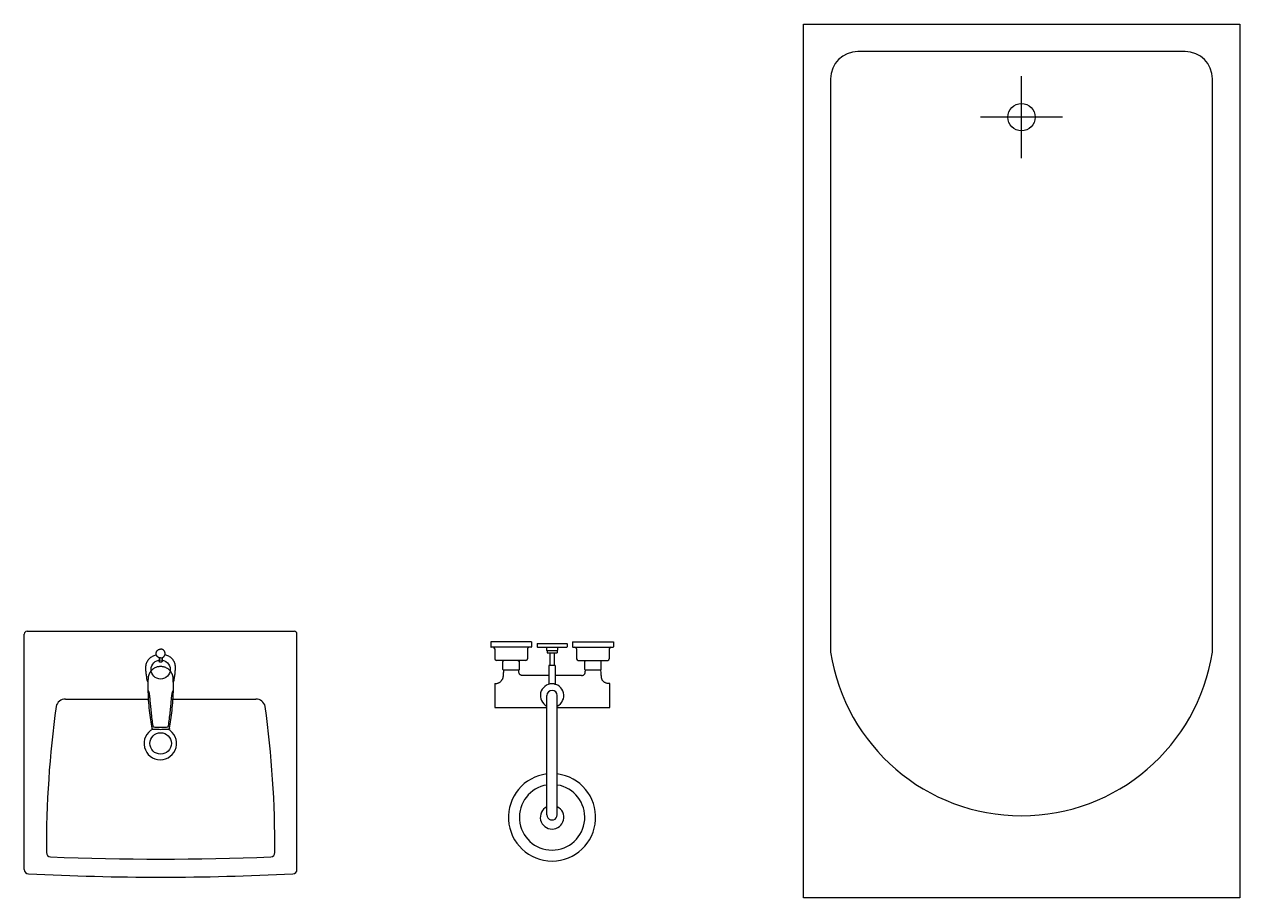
# Model space of a CAD drawing. Header units: millimetres. Extents: x 0 to 460316, y -63250 to 103204.
# Drawn here: x 4713 to 6941, y 53211 to 54811 of the extents above; entities that cross this region are included whole.
import ezdxf

# ---------------------------------------------------------------- set-up
doc = ezdxf.new("R2010")
doc.units = ezdxf.units.MM
doc.header["$LTSCALE"] = 25
doc.layers.add('ac-furniture', color=152, linetype='Continuous')

# ---------------------------------------------------------------- blocks, each defined once
blk = doc.blocks.new('세면대_독립형')
at = {"layer": 'ac-furniture', "linetype": 'ByBlock'}
for p, q in [((-245, 0), (245, 0)), ((-250, -436.434945295041), (-250, -5)), ((250, -436.434945295041), (250, -5)), ((-3.025173868387355, -48.34384123742348, 0.2530337033298763), (-3.025173868387355, -55.09225991502171, 0.2530337033298763)), ((2.974826131612645, -48.34383647091454, 0.2530337033298763), (2.974826131612645, -55.0919427901099, 0.2530337033298763)), ((-174.6907790350961, -124.2097826086974), (-22.7368864287273, -124.2097826086974)), ((-21.03481247498712, -112.3807951213093, 0.2530337033298763), (-21.03415576128464, -112.3827519199112, 0.2530337033298763)), ((-19.20004495009198, -125.4591023220273, 0.2530337033298763), (-19.20578822719108, -125.4888707186037, 0.2530337033298763)), ((-19.20578822719108, -125.4888707186037, 0.2530337033298763), (-19.20577114279149, -125.4890654688061, 0.2530337033298763)), ((19.14969660891802, -125.4591082409024, 0.2530337033298763), (19.15555381801096, -125.4888892287272, 0.2530337033298763)), ((19.15555381801096, -125.4888892287272, 0.2530337033298763), (19.15553747721424, -125.4890842579189, 0.2530337033298763)), ((20.98451986511645, -112.3808362463024, 0.2530337033298763), (20.9838249758177, -112.3829075285175, 0.2530337033298763)), ((22.68651243452769, -124.2097826086974), (174.6907790351106, -124.2097826086974)), ((-13.64572568629228, -174.1369137284055, 0.2530337033298763), (-13.65274854288145, -174.1344608922082, 0.2530337033298763)), ((13.59536868531723, -174.1369031942158, 0.2530337033298763), (13.60239206111874, -174.1344505344168, 0.2530337033298763))]:
    blk.add_line(p, q, dxfattribs=at)
for centre, radius in [((1.455191522836685e-11, -70), 17.5), ((1.455191522836685e-11, -205.4338932806277), 19.66465533525556)]:
    blk.add_circle(centre, radius, dxfattribs=at)
for centre, radius, start, end in [((-245, -5), 5.000000000000001, 90, 180), ((245, -5), 5.000000000000001, 0, 90), ((-174.6907790350961, -141.8184782608587), 17.60869565217392, 90, 166.1371627444922), ((174.6907790351106, -141.8184782608587), 17.60869565217392, 13.86283725550781, 90), ((1726.910003399462, -399.2078857240849), 1936.449201051058, 172.2357726900204, 180.1843607942151), ((-1726.910003399447, -399.2078857240849), 1936.44920105106, 359.8156392057849, 7.764227309979635), ((-0.6114130434580147, -205.4338932806277), 29.83940237439278, 117.9605754361159, 61.79055795947937), ((-201.5292340122687, -405.4075589359854), 8.000000000000002, 180.2236989836532, 267.4337853471826), ((1.455191522836685e-11, 4728.354896454606), 5145.716391056677, 267.7514759450246, 272.2485240549753), ((201.5292340123124, -405.4075589359854), 8.000000000000002, 272.5662146528174, 359.7763010163468), ((-241.9999999999854, -436.434945295041), 8.000000000000002, 180, 266.8711348207834), ((1.455191522836685e-11, 4501.313638186228), 4951.675132788301, 267.1936461196134, 272.8063538803865), ((242.0000000000146, -436.434945295041), 8.000000000000002, 273.1288651792166, 0)]:
    blk.add_arc(centre, radius, start, end, dxfattribs=at)
for points, knots in [([(-27.11906358116539, -67.26064890480484, 0.2530337033298763), (-27.08291150745936, -66.09115273496718, 0.2530337033298763), (-27.01063325561699, -63.75299810009892, 0.2530337033298763), (-26.46454052026093, -60.27893145132111, 0.2530337033298763), (-25.44681368836609, -56.91153995206696, 0.2530337033298763), (-23.87332671598415, -53.76033960422501, 0.2530337033298763), (-21.77102162630763, -50.93529930853401, 0.2530337033298763), (-19.23050000396324, -48.50089103664504, 0.2530337033298763), (-16.36978975309466, -46.45622237253701, 0.2530337033298763), (-13.27213081909576, -44.79225513822166, 0.2530337033298763), (-10.44271170455613, -43.66841212313739, 0.2530337033298763), (-8.650426222389797, -43.13017685725936, 0.2530337033298763), (-7.973740576620912, -42.95138554766891, 0.2530337033298763)], [0, 0, 0, 0, 3.507827759584966, 7.013142878257928, 10.51657373788062, 14.02100300943547, 17.5241894514888, 21.02764433703654, 24.53429961598898, 28.04159929889682, 31.55082841780944, 33.64950634610197, 33.64950634610197, 33.64950634610197, 33.64950634610197]), ([(27.1190635811945, -67.26064890480484, 0.2530337033298763), (27.08291150748846, -66.09115273496718, 0.2530337033298763), (27.0106332556461, -63.75299810009892, 0.2530337033298763), (26.46454052029003, -60.27893145132111, 0.2530337033298763), (25.4468136883952, -56.91153995206696, 0.2530337033298763), (23.87332671601325, -53.76033960422501, 0.2530337033298763), (21.77102162633673, -50.93529930853401, 0.2530337033298763), (19.23050000399235, -48.50089103664504, 0.2530337033298763), (16.36978975312377, -46.45622237253701, 0.2530337033298763), (13.27213081912487, -44.79225513822166, 0.2530337033298763), (10.44271170458524, -43.66841212313739, 0.2530337033298763), (8.6504262224189, -43.13017685725936, 0.2530337033298763), (7.973740576650016, -42.95138554766891, 0.2530337033298763)], [0, 0, 0, 0, 3.507827759584966, 7.013142878257928, 10.51657373788062, 14.02100300943547, 17.5241894514888, 21.02764433703654, 24.53429961598898, 28.04159929889682, 31.55082841780944, 33.64950634610197, 33.64950634610197, 33.64950634610197, 33.64950634610197]), ([(-23.29223384538636, -92.63277336588362, 0.2530337033298763), (-24.6486377879628, -89.35198381953523, 0.2530337033298763), (-25.08140779964742, -86.66382877709111, 0.2530337033298763), (-25.87161636880774, -81.60293161793379, 0.2530337033298763), (-26.8807498262322, -74.46354949410306, 0.2530337033298763), (-27.03962673142087, -69.66158347087912, 0.2530337033298763), (-27.11906358116539, -67.26064890480484, 0.2530337033298763)], [6.235517126057758, 6.235517126057758, 6.235517126057758, 6.235517126057758, 7.202228918014763, 14.40458168177283, 21.60638970389726, 28.80790710485294, 28.80790710485294, 28.80790710485294, 28.80790710485294]), ([(-23.13917348478572, -86.66855767712696, 0.2530337033298763), (-23.30427947059798, -92.82604165819066, 0.2530337033298763), (-23.65680850586796, -105.9733050775394, 0.2530337033298762), (-22.79857772517425, -125.5239276464708, 0.2530337033298763), (-21.13196421959583, -144.5856656216783, 0.2530337033298763), (-18.97585173172411, -161.7555053641117, 0.2530337033298763), (-17.21292965400789, -172.5071716729144, 0.2530337033298762), (-16.37825894547859, -177.5976410982257, 0.2530337033298763)], [0, 0, 0, 0, 18.47466108797308, 39.44650715350325, 58.66069487421407, 75.87014516813508, 91.34464329111596, 91.34464329111596, 91.34464329111596, 91.34464329111596]), ([(23.29223384541547, -92.63277336588362, 0.2530337033298763), (24.6486377879919, -89.35198381953523, 0.2530337033298763), (25.08140779967653, -86.66382877709111, 0.2530337033298763), (25.87161636883684, -81.60293161793379, 0.2530337033298763), (26.88074982626131, -74.46354949410306, 0.2530337033298763), (27.03962673144997, -69.66158347087912, 0.2530337033298763), (27.1190635811945, -67.26064890480484, 0.2530337033298763)], [6.235517126057758, 6.235517126057758, 6.235517126057758, 6.235517126057758, 7.202228918014763, 14.40458168177283, 21.60638970389726, 28.80790710485294, 28.80790710485294, 28.80790710485294, 28.80790710485294])]:
    blk.add_open_spline(points, degree=3, knots=knots, dxfattribs=at)
for points in [[(-3.624766079883557, -48.0858110190311, 0.2530337033298763), (-4.3117414561857, -47.71715891861822, 0.2530337033298763), (-5.231649409091915, -47.07768194252276, 0.2530337033298763), (-6.05457057368767, -46.32080329881865, 0.2530337033298763), (-6.765175485692453, -45.46062220461317, 0.2530337033298763), (-7.350226920185378, -44.5131622061308, 0.2530337033298763), (-7.798826475889655, -43.49607269041007, 0.2530337033298763), (-8.102617591779563, -42.42830011091428, 0.2530337033298763), (-8.255941214185441, -41.32973505032714, 0.2530337033298763), (-8.255941214185441, -40.22084169712616, 0.2530337033298763), (-8.102617591779563, -39.12227663650992, 0.2530337033298763), (-7.798826475889655, -38.05450405701413, 0.2530337033298763), (-7.350226920185378, -37.03741454132251, 0.2530337033298763), (-6.765175485692453, -36.08995454281103, 0.2530337033298763), (-6.05457057368767, -35.22977344860556, 0.2530337033298763), (-5.231649409091915, -34.47289480493055, 0.2530337033298763), (-4.3117414561857, -33.83341782892239, 0.2530337033298763), (-3.311982859580894, -33.32325476652477, 0.2530337033298763), (-2.250997230381472, -32.95190899050795, 0.2530337033298763), (-1.148548723387648, -32.72629796990077, 0.2530337033298763), (-0.02517386838735547, -32.65062441141345, 0.2530337033298763)], [(3.574418343108846, -48.0858110190311, 0.2530337033298763), (4.261393719410989, -47.71715891861822, 0.2530337033298763), (5.181301672302652, -47.07768194252276, 0.2530337033298763), (6.004222836912959, -46.32080329881865, 0.2530337033298763), (6.714827748917742, -45.46062220461317, 0.2530337033298763), (7.299879183410667, -44.5131622061308, 0.2530337033298763), (7.748478739114944, -43.49607269041007, 0.2530337033298763), (8.052269855019404, -42.42830011091428, 0.2530337033298763), (8.20559347741073, -41.32973505032714, 0.2530337033298763), (8.20559347741073, -40.22084169712616, 0.2530337033298763), (8.052269855019404, -39.12227663650992, 0.2530337033298763), (7.748478739114944, -38.05450405701413, 0.2530337033298763), (7.299879183410667, -37.03741454132251, 0.2530337033298763), (6.714827748917742, -36.08995454281103, 0.2530337033298763), (6.004222836912959, -35.22977344860556, 0.2530337033298763), (5.181301672302652, -34.47289480493055, 0.2530337033298763), (4.261393719410989, -33.83341782892239, 0.2530337033298763), (3.261635122820735, -33.32325476652477, 0.2530337033298763), (2.200649493606761, -32.95190899050795, 0.2530337033298763), (1.098200986612937, -32.72629796990077, 0.2530337033298763), (-0.02517386838735547, -32.65062441141345, 0.2530337033298763)], [(-0.02517811088182498, -64.54255570081295, 0.2530337033298763), (-2.318255278485594, -64.66745190642541, 0.2530337033298763), (-4.7756346056849, -65.05124608273036, 0.2530337033298763), (-7.459108167793602, -65.77791828440968, 0.2530337033298763), (-10.38816411717562, -66.9829031957197, 0.2530337033298763), (-13.3945634306001, -68.76009539040388, 0.2530337033298763), (-16.22353472338, -71.11100090050604, 0.2530337033298763), (-18.63580286028446, -73.92918028341956, 0.2530337033298763)], [(-0.02517386838735547, -48.89995233612717, 0.2530337033298763), (-1.148548723387648, -48.82427877752343, 0.2530337033298763), (-2.250997230381472, -48.59866775691626, 0.2530337033298763), (-3.311982859580894, -48.22732198089943, 0.2530337033298763), (-3.624766079883557, -48.0858110190311, 0.2530337033298763)], [(-3.624767738292576, -48.08581449172925, 0.2530337033298763), (-2.842970068290015, -48.4130739585089, 0.2530337033298763), (-2.092410677389125, -48.64564687429811, 0.2530337033298763), (-1.380352931082598, -48.79737497022143, 0.2530337033298763), (-0.6940505826787557, -48.88289298760355, 0.2530337033298763), (-0.02517386838735547, -48.91029015101958, 0.2530337033298763)], [(-3.025490603482467, -53.33161652661511, 0.2530337033298763), (-3.152603360082139, -53.48471901920857, 0.2530337033298763), (-3.310111790080555, -53.74518319431809, 0.2530337033298763), (-3.40067640428606, -54.00909340410726, 0.2530337033298763), (-3.425168323883554, -54.23517483490286, 0.2530337033298763)], [(-3.425168323883554, -54.23517483490286, 0.2530337033298763), (-3.424655569280731, -54.26750815872219, 0.2530337033298763), (-3.386269328388153, -54.51482786951237, 0.2530337033298763), (-3.290820058391546, -54.74773553499836, 0.2530337033298763), (-3.144237914078985, -54.96328181502759, 0.2530337033298763), (-2.953464691498084, -55.15890360812773, 0.2530337033298763), (-2.724861755981692, -55.33378869810258, 0.2530337033298763), (-2.46025648288196, -55.48978278393042, 0.2530337033298763), (-2.156436924284208, -55.62906233782996, 0.2530337033298763), (-1.81188796198694, -55.7506396381068, 0.2530337033298763), (-1.428623455183697, -55.85160437732702, 0.2530337033298763), (-1.003415282786591, -55.92982289890642, 0.2530337033298763), (-0.5333819131919881, -55.9812633266265, 0.2530337033298763), (-0.02517386838735547, -55.99967894991278, 0.2530337033298763)], [(18.58550761990773, -73.9292884360184, 0.2530337033298763), (16.36675750961876, -71.30379181072931, 0.2530337033298763), (13.75221580341167, -69.05233553392463, 0.2530337033298763), (10.8626984887087, -67.2500673722243, 0.2530337033298763), (7.878363464420545, -65.9404395201127, 0.2530337033298763), (5.000147703613038, -65.11052795770229, 0.2530337033298763), (2.339960233308375, -64.675013769418, 0.2530337033298763), (-0.02517810449353419, -64.5425545235048, 0.2530337033298763)], [(-0.02517386838735547, -48.89995233612717, 0.2530337033298763), (1.098200986612937, -48.82427877752343, 0.2530337033298763), (2.200649493606761, -48.59866775691626, 0.2530337033298763), (3.261635122820735, -48.22732198089943, 0.2530337033298763), (3.574418343108846, -48.0858110190311, 0.2530337033298763)], [(-0.02517386838735547, -48.91029015101958, 0.2530337033298763), (0.6540959931153338, -48.88203382943175, 0.2530337033298763), (1.343783979013097, -48.79505456372863, 0.2530337033298763), (2.052982634617365, -48.64280749930185, 0.2530337033298763), (2.795956103713252, -48.41186767071486, 0.2530337033298763), (3.574420001517865, -48.08581449172925, 0.2530337033298763)], [(-0.02517386838735547, -55.99967894991278, 0.2530337033298763), (0.4688202700053807, -55.98229095822899, 0.2530337033298763), (0.9111125290073687, -55.93583851191215, 0.2530337033298763), (1.308704550319817, -55.86666188031086, 0.2530337033298763), (1.667426373707713, -55.77845029471791, 0.2530337033298763), (1.986950826016255, -55.67491114800214, 0.2530337033298763), (2.276553367410088, -55.5552899891336, 0.2530337033298763), (2.536784521420486, -55.41987189440988, 0.2530337033298763), (2.764912080718204, -55.27020226290915, 0.2530337033298763), (2.959799606120214, -55.10697343852371, 0.2530337033298763), (3.120043210918084, -54.93066847260343, 0.2530337033298763), (3.243348898817203, -54.74240971001564, 0.2530337033298763), (3.327341395808617, -54.54369432860403, 0.2530337033298763), (3.369807594805025, -54.33621095781564, 0.2530337033298763), (3.37480821191275, -54.23525177320698, 0.2530337033298763)], [(3.37480821191275, -54.23525177320698, 0.2530337033298763), (3.368667726012063, -54.12188121661893, 0.2530337033298763), (3.321953776714508, -53.90286793312407, 0.2530337033298763), (3.227754102510517, -53.68158629612299, 0.2530337033298763), (3.084156748809619, -53.46078262521769, 0.2530337033298763), (2.975155690219253, -53.33163741489989, 0.2530337033298763)], [(-18.63668259899714, -73.92857895352063, 0.2530337033298763), (-18.93437862448627, -74.35322742140852, 0.2530337033298763), (-19.25374480288883, -74.82851056562504, 0.2530337033298763), (-19.60061899368884, -75.36922762720496, 0.2530337033298763), (-19.97419164369057, -75.98655516662984, 0.2530337033298763), (-20.36379846947966, -76.6764234113216, 0.2530337033298763), (-20.75171876528475, -77.41947875000187, 0.2530337033298763), (-21.12223510298645, -78.19362543101306, 0.2530337033298763), (-21.46554342668969, -78.98198013872025, 0.2530337033298763), (-21.77623779169517, -79.77314730442595, 0.2530337033298763), (-22.05017139809206, -80.55440821193042, 0.2530337033298763), (-22.28514056059066, -81.31241217552451, 0.2530337033298763), (-22.48085100308526, -82.03319429792464, 0.2530337033298763), (-22.63935140919057, -82.70430404730723, 0.2530337033298763), (-22.76539470689022, -83.3209810584085, 0.2530337033298763), (-22.86437704139098, -83.88282880870975, 0.2530337033298763), (-22.94152291858336, -84.39237478081486, 0.2530337033298763), (-23.00148233438085, -84.85734616982518, 0.2530337033298763), (-23.04763493189239, -85.28513808100251, 0.2530337033298763), (-23.08241582308256, -85.682228812424, 0.2530337033298763), (-23.10750689398265, -86.04754571031663, 0.2530337033298763), (-23.12543391749205, -86.37572110682959, 0.2530337033298763), (-23.13917101168772, -86.66855757200392, 0.2530337033298763)], [(16.32791097091103, -177.5976412457239, 0.2530337033298763), (18.74161101641948, -162.3090658635192, 0.2530337033298763), (20.89770222271909, -145.2286316045211, 0.2530337033298763), (22.56578867771896, -126.0822964519321, 0.2530337033298763), (23.38035633851541, -105.1294487084087, 0.2530337033298763), (23.08882551321585, -86.66855764240609, 0.2530337033298763)], [(23.08882331771019, -86.66855752820265, 0.2530337033298763), (23.07490532260272, -86.37210181291448, 0.2530337033298763), (23.0567546167149, -86.04081767360913, 0.2530337033298763), (23.03134353322093, -85.67297719922499, 0.2530337033298763), (22.99616743371007, -85.27367497130763, 0.2530337033298763), (22.94968812231673, -84.8451267038181, 0.2530337033298763), (22.89010140050959, -84.38469999050722, 0.2530337033298763), (22.81516736341291, -83.88981643490843, 0.2530337033298763), (22.72179356311972, -83.35675418862957, 0.2530337033298763), (22.60543314540701, -82.7798001296178, 0.2530337033298763), (22.46024016551382, -82.15213231672533, 0.2530337033298763), (22.28000845131464, -81.47047950830893, 0.2530337033298763), (22.06082805771439, -80.74213704530848, 0.2530337033298763), (21.80094457262021, -79.9782368899032, 0.2530337033298763), (21.4999883469136, -79.18958458071575, 0.2530337033298763), (21.15914158950909, -78.38678495390923, 0.2530337033298763), (20.78037670141202, -77.57878989350866, 0.2530337033298763), (20.37269301051856, -76.78599542292068, 0.2530337033298763), (19.95839184100623, -76.04570944211446, 0.2530337033298763), (19.56640189720201, -75.39509028402972, 0.2530337033298763), (19.2115766909119, -74.84094781172462, 0.2530337033298763), (18.88973150950915, -74.36153619372635, 0.2530337033298763), (18.58640392951202, -73.92867549951188, 0.2530337033298763)], [(-21.18347261828603, -111.9428230283083, 0.2530337033298763), (-21.53872236928146, -110.9417935497186, 0.2530337033298763), (-22.08243252619286, -109.5209493191214, 0.2530337033298763), (-22.60868191659392, -108.2647976584267, 0.2530337033298763)], [(22.55833263021486, -108.2648011902056, 0.2530337033298763), (22.03392121141951, -109.5163650264149, 0.2530337033298763), (21.49035622642259, -110.9363757187093, 0.2530337033298763), (21.13519448280567, -111.9368076350074, 0.2530337033298763)], [(-21.16617393027991, -111.9931782071071, 0.2530337033298763), (-21.18347261828603, -111.9428230283083, 0.2530337033298763)], [(-21.03481245358125, -112.380795114208, 0.2530337033298763), (-21.16617393027991, -111.9931782071071, 0.2530337033298763)], [(-19.20827887629275, -125.4598209537216, 0.2530337033298763), (-19.44228837557603, -122.9087641584047, 0.2530337033298763), (-19.72546847468766, -120.2236646498204, 0.2530337033298763), (-20.02180475299247, -117.812660667405, 0.2530337033298763), (-20.31838146258087, -115.7708492243255, 0.2530337033298763), (-20.60101766439038, -114.1618653499172, 0.2530337033298763), (-20.85355971759418, -113.0143434480124, 0.2530337033298763), (-21.03415733069414, -112.3827523898217, 0.2530337033298763)], [(-19.20578713608847, -125.4888706251222, 0.2530337033298763), (-19.20827887629275, -125.4598209537216, 0.2530337033298763)], [(-13.77006856499065, -173.3477670258144, 0.2530337033298763), (-15.49731382128084, -160.8000517479086, 0.2530337033298763), (-17.00860910558549, -148.0500893055287, 0.2530337033298763), (-18.23181450829725, -136.1867909994035, 0.2530337033298763), (-19.2058865261788, -125.4890753814252, 0.2530337033298763)], [(-19.19753845880041, -125.4883555418055, 0.2530337033298763), (-19.20004516978224, -125.459102336521, 0.2530337033298763)], [(19.1555377307086, -125.4890842796303, 0.2530337033298763), (18.18349410971859, -136.1657759573136, 0.2530337033298763), (16.96058396081207, -148.0289783762128, 0.2530337033298763), (15.44965774450975, -160.7789354249253, 0.2530337033298763), (13.71971956361085, -173.3477640543133, 0.2530337033298763)], [(19.14969660891802, -125.4591082409024, 0.2530337033298763), (19.14720635331469, -125.4881694407086, 0.2530337033298763)], [(19.15793045180908, -125.4598273078154, 0.2530337033298763), (19.15543849971436, -125.4888793432037, 0.2530337033298763)], [(20.98375316461897, -112.3828833388106, 0.2530337033298763), (20.80551109441149, -113.0052454968099, 0.2530337033298763), (20.55335930801812, -114.1481615152152, 0.2530337033298763), (20.27097490490996, -115.7524080606236, 0.2530337033298763), (19.97448961810733, -117.7899403045303, 0.2530337033298763), (19.67801947321277, -120.1981900992105, 0.2530337033298763), (19.39443714941444, -122.8832875865046, 0.2530337033298763), (19.15793045180908, -125.4598273078154, 0.2530337033298763)], [(21.11582486101543, -111.9931808244146, 0.2530337033298763), (20.98445774881111, -112.3808154761209, 0.2530337033298763)], [(21.13519448280567, -111.9368076350074, 0.2530337033298763), (21.11582486101543, -111.9931808244146, 0.2530337033298763)], [(-16.3784241705871, -177.5975595806085, 0.2530337033298763), (-16.13772940519266, -178.1283682678186, 0.2530337033298763), (-15.75579761527479, -178.5749310073152, 0.2530337033298763), (-15.26565922668669, -178.8986261381069, 0.2530337033298763), (-14.7097034368926, -179.0714577670151, 0.2530337033298763)], [(-13.65274862389197, -174.1344596604176, 0.2530337033298763), (-13.77006856499065, -173.3477670258144, 0.2530337033298763)], [(-12.05865105918201, -175.8592867099214, 0.2530337033298763), (-12.55708332288486, -175.6822001292312, 0.2530337033298763), (-13.00024180547916, -175.372300660616, 0.2530337033298763), (-13.35151079588104, -174.9494375506183, 0.2530337033298763), (-13.58298777788877, -174.4425191696209, 0.2530337033298763), (-13.6526988199912, -174.1344534313248, 0.2530337033298763)], [(-11.88609694168554, -175.8874688170035, 0.2530337033298763), (-12.05865105918201, -175.8592867099214, 0.2530337033298763)], [(-11.86298113758676, -175.8900518615264, 0.2530337033298763), (-11.88609694168554, -175.8874688170035, 0.2530337033298763)], [(-11.79205775537412, -175.8975803244102, 0.2530337033298763), (-11.86297154008935, -175.8901159703091, 0.2530337033298763)], [(12.03493651621102, -175.85351685973, 0.2530337033298763), (4.024841842008755, -176.4384328427259, 0.2530337033298763), (-4.054730393385398, -176.439173367311, 0.2530337033298763), (-11.79205775537412, -175.8975803244102, 0.2530337033298763)], [(13.60234851461428, -174.1344440057001, 0.2530337033298763), (13.53952107850637, -174.4195309740317, 0.2530337033298763), (13.31453054891608, -174.9278500638029, 0.2530337033298763), (12.96928828401724, -175.3542076132144, 0.2530337033298763), (12.53080403651984, -175.66959744622, 0.2530337033298763), (12.03493651621102, -175.85351685973, 0.2530337033298763)], [(13.71971956361085, -173.3477640543133, 0.2530337033298763), (13.60240048151172, -174.134450636222, 0.2530337033298763)], [(16.32807642301486, -177.5975596434146, 0.2530337033298763), (16.08738167330739, -178.1283683100191, 0.2530337033298763), (15.70544989351765, -178.5749310513202, 0.2530337033298763), (15.21531149971997, -178.8986261935206, 0.2530337033298763), (14.65935569141584, -179.0714578294137, 0.2530337033298763)], [(-14.70967152858793, -179.0714090365218, 0.2530337033298763), (-4.909586616588058, -179.5431566154293, 0.2530337033298763), (4.86199516520719, -179.5430906635302, 0.2530337033298763), (14.65932381231687, -179.071409262222, 0.2530337033298763)]]:
    blk.add_spline(points, degree=3, dxfattribs=at)
blk = doc.blocks.new('샤워수전')
at = {"layer": 'ac-furniture'}
for p, q in [((-37.49999999999272, 1.455191522836685e-11), (-112.4999999999927, 1.455191522836685e-11)), ((-112.4999999999927, 1.455191522836685e-11), (-112.4999999999927, -8.999999999985448)), ((-37.49999999999272, 1.455191522836685e-11), (-37.49999999999272, -8.999999999985448)), ((37.50000000000728, 1.455191522836685e-11), (112.5000000000073, 1.455191522836685e-11)), ((37.50000000000728, 1.455191522836685e-11), (37.50000000000728, -8.999999999985448)), ((112.5000000000073, 1.455191522836685e-11), (112.5000000000073, -8.999999999985448)), ((-38.49999999999272, -9.999999999985448), (-111.4999999999927, -9.999999999985448)), ((-104.9999999999927, -12.99999999998545), (-104.9999999999927, -30.99999999998545)), ((-44.99999999999272, -12.99999999998545), (-44.99999999999272, -30.99999999998545)), ((-26.99999999999272, -2.864395112017519), (-27.49999999999272, -3.364395112017519)), ((-27.49999999999272, -3.364395112017519), (-27.49999999999272, -9.364395112017519)), ((-27.49999999999272, -9.364395112017519), (-26.99999999999272, -9.864395112017519)), ((-26.99999999999272, -2.864395112017519), (27.00000000000728, -2.864395112017519)), ((-26.99999999999272, -9.864395112017519), (27.00000000000728, -9.864395112017519)), ((-9.999999999992724, -9.864395112017519), (-9.999999999992724, -15.36439511201752)), ((-9.999999999992724, -15.36439511201752), (-9.499999999992724, -15.86439511201752)), ((-9.499999999992724, -15.86439511201752), (9.500000000007276, -15.86439511201752)), ((-9.099999999853026, -15.86439511201752), (-9.099999999853026, -20.06439511197095)), ((-9.099999999853026, -20.06439511197095), (9.100000000100408, -20.06439511197095)), ((-3.999999999992724, -20.06439511197095), (-3.999999999992724, -43.36439511201752)), ((4.000000000007276, -20.06439511197095), (4.000000000007276, -43.36439511201752)), ((9.100000000100408, -15.86439511201752), (9.100000000100408, -20.06439511197095)), ((10.00000000000728, -15.36439511201752), (9.500000000007276, -15.86439511201752)), ((10.00000000000728, -9.864395112017519), (10.00000000000728, -15.36439511201752)), ((27.00000000000728, -2.864395112017519), (27.50000000000728, -3.364395112017519)), ((27.50000000000728, -9.364395112017519), (27.00000000000728, -9.864395112017519)), ((27.50000000000728, -3.364395112017519), (27.50000000000728, -9.364395112017519)), ((38.50000000000728, -9.999999999985448), (111.5000000000073, -9.999999999985448)), ((45.00000000000728, -12.99999999998545), (45.00000000000728, -30.99999999998545)), ((105.0000000000073, -12.99999999998545), (105.0000000000073, -30.99999999998545)), ((-47.99999999999272, -33.99999999998545), (-101.9999999999927, -33.99999999998545)), ((-88.13560488796065, -33.99999999998545), (-89.99999999999272, -35.86439511201752)), ((-89.99999999999272, -50.86439511201752), (-89.99999999999272, -35.86439511201752)), ((-61.86439511202479, -33.99999999998545), (-59.99999999999272, -35.86439511201752)), ((-59.99999999999272, -50.86439511201752), (-59.99999999999272, -35.86439511201752)), ((-5.77330269174854, -43.36439511201752), (-5.77330269174854, -77.36439511201752)), ((5.773702692014922, -43.36439511201752), (-5.77330269174854, -43.36439511201752)), ((5.773702692014922, -43.36439511201752), (5.773702692014922, -77.36439511201752)), ((48.00000000000728, -33.99999999998545), (102.0000000000073, -33.99999999998545)), ((61.86439511203935, -33.99999999998545), (60.00000000000728, -35.86439511201752)), ((60.00000000000728, -50.86439511201752), (60.00000000000728, -35.86439511201752)), ((88.1356048879752, -33.99999999998545), (90.00000000000728, -35.86439511201752)), ((90.00000000000728, -50.86439511201752), (90.00000000000728, -35.86439511201752)), ((-89.49999999999272, -51.36439511201752), (-89.99999999999272, -50.86439511201752)), ((-89.49999999999272, -51.36439511201752), (-60.49999999999272, -51.36439511201752)), ((-60.49999999999272, -51.36439511201752), (-59.99999999999272, -50.86439511201752)), ((-5.77330269174854, -61.91294491149893), (-53.82818862143176, -61.91294491149893)), ((53.82818862167915, -61.91279089426098), (5.773702692014922, -61.91279089426098)), ((60.50000000000728, -51.36439511201752), (60.00000000000728, -50.86439511201752)), ((60.50000000000728, -51.36439511201752), (89.50000000000728, -51.36439511201752)), ((89.50000000000728, -51.36439511201752), (90.00000000000728, -50.86439511201752)), ((-104.9999999999927, -76.36440231603046), (-104.9999999999927, -120.3643749907933)), ((4.545899009106506, -77.36439511201752), (5.773702692014922, -77.36439511201752)), ((106.0000000000073, -120.3643951120175), (106.0000000000073, -76.38205905094219)), ((-9.499999999992724, -316.9075429933), (-9.499999999992724, -98.36439511201752)), ((9.500000000007276, -316.9075429933), (9.500000000007276, -98.36439511201752)), ((-104.9999999999927, -120.3643951120175), (-9.499999999992724, -120.3643951120175)), ((9.500000000007276, -120.3643951120175), (106.0000000000073, -120.3643951120175)), ((-9.499999999992724, -315.438937776009), (-9.510565162861894, -315.4643472756579)), ((-9.499999999992724, -315.438937776009), (-9.510565162861894, -315.4643472756579)), ((-9.499999999992724, -314.207874683183), (-9.505654351312842, -314.2181904502067)), ((-9.499999999992724, -316.9075429933), (-9.035036904730077, -319.8320333619922)), ((-9.499999999992724, -316.9075429933), (-9.035036904730077, -319.8320333619922)), ((-9.035036904730077, -319.8320333619922), (-7.685661446295853, -322.4702542370505)), ((-9.035036904730077, -319.8320333619922), (-7.685661446295853, -322.4702542370505)), ((-7.685661446295853, -322.4702542370505), (-5.583959896575834, -324.5639581777941)), ((-7.685661446295853, -322.4702542370505), (-5.583959896575834, -324.5639581777941)), ((-5.583959896575834, -324.5639581777941), (-2.935661446295853, -325.9081988551043)), ((-5.583959896575834, -324.5639581777941), (-2.935661446295853, -325.9081988551043)), ((-2.935661446295853, -325.9081988551043), (7.275957614183426e-12, -326.3713926253695)), ((-2.935661446295853, -325.9081988551043), (7.275957614183426e-12, -326.3713926253695)), ((7.275957614183426e-12, -326.3713926253695), (2.935661446776066, -325.9081988551043)), ((7.275957614183426e-12, -326.3713926253695), (2.935661446776066, -325.9081988551043)), ((2.935661446776066, -325.9081988551043), (5.583959896823217, -324.5639581777941)), ((2.935661446776066, -325.9081988551043), (5.583959896823217, -324.5639581777941)), ((5.583959896823217, -324.5639581777941), (7.685661446776066, -322.4702542370505)), ((5.583959896823217, -324.5639581777941), (7.685661446776066, -322.4702542370505)), ((7.685661446776066, -322.4702542370505), (9.03503690497746, -319.8320333619922)), ((7.685661446776066, -322.4702542370505), (9.03503690497746, -319.8320333619922)), ((9.03503690497746, -319.8320333619922), (9.500000000007276, -316.9075429933)), ((9.03503690497746, -319.8320333619922), (9.500000000007276, -316.9075429933))]:
    blk.add_line(p, q, dxfattribs=at)
for centre, radius, start, end in [((-111.4999999999927, -8.999999999752617), 1, 180, 270), ((-107.9999999999927, -12.99999999975262), 3, 0, 90), ((-41.99999999999272, -12.99999999975262), 3, 90, 180), ((-38.49999999999272, -8.999999999752617), 1, 270, 0), ((38.50000000000728, -8.999999999752617), 1, 180, 270), ((42.00000000000728, -12.99999999975262), 3, 0, 90), ((108.0000000000073, -12.99999999975262), 3, 90, 180), ((111.5000000000073, -8.999999999752617), 1, 270, 0), ((-101.9999999999927, -30.99999999975262), 3, 180, 270), ((-47.99999999999272, -30.99999999975262), 3, 270, 0), ((48.00000000000728, -30.99999999975262), 3, 180, 270), ((102.0000000000073, -30.99999999975262), 3, 270, 0), ((7.275957614183426e-12, -98.36439511201752), 21.5, 296.2062961458904, 243.7942278504468), ((7.275957614183426e-12, -98.36439511201752), 9.5, 0, 180), ((7.275957614183426e-12, -321.5133745253406), 80, 96.81996702588303, 83.18003297411698), ((7.275957614183426e-12, -321.5133745253406), 60, 99.11017015924081, 80.88982984075919), ((7.275957614183426e-12, -321.5133745253406), 21.5522680307, 116.1542253807769, 63.8457746192231), ((7.275957614183426e-12, -321.5133745253406), 21.5501968505, 116.1569295555528, 63.84307044444723)]:
    blk.add_arc(centre, radius, start, end, dxfattribs=at)
for points in [[(-17.69373947893473, -2.864468095343909), (-17.72736679715308, -2.853840226991451)], [(22.30626052106527, -2.864468095343909), (22.27263320284692, -2.853840226991451)], [(-53.82818862119893, -61.9128384138312), (-54.74214602773282, -61.85698089258221), (-56.08084310054983, -61.56372039088455), (-57.3678812242506, -61.00214543727634), (-58.55026144207659, -60.15683564565552), (-59.33720729150082, -59.32308663403091)], [(53.82858862146531, -61.9128384138312), (54.7425460279992, -61.85698089258221), (56.08124310081621, -61.56372039088455), (57.36828122451698, -61.00214543727634), (58.55066144234297, -60.15683564565552), (59.3376072917672, -59.32308663403091)], [(89.00000000000728, -53.36439511178469), (89.35067545413767, -57.37255426657794), (89.5259927655643, -59.37663563013484), (89.7012608090954, -61.38072130455112), (89.78905620170553, -62.38275002221053), (89.87596299430152, -63.38485649110225), (90.16825799644721, -65.37363607877342), (90.41938536009548, -66.3473981735151), (90.73995836335962, -67.30059220640396), (91.12811127911118, -68.22832054177707), (91.34692529403401, -68.6811246212892), (91.46240646648948, -68.9045015033189), (91.58188282955234, -69.12576813482156)], [(-104.9999999999927, -76.36439511201752), (-102.9887918874083, -76.33863276870397), (-100.9964747112172, -76.07243267934246), (-99.06278341844882, -75.52380511349475), (-97.22759781055356, -74.70389279814844), (-95.52872908207792, -73.62970288259385), (-94.00117381964083, -72.32329884821957), (-93.31166390422004, -71.59123707724211), (-92.67644198936614, -70.81160882160475), (-92.09889375883358, -69.98834492660535), (-91.8326518419126, -69.56169319989567), (-91.70531206181477, -69.34485515415145), (-91.58188282930496, -69.12576813482156)], [(-5.77330269174854, -77.36439511201752), (-5.738629679886799, -77.60761056187039), (-5.72682708431239, -77.6452663969103)], [(5.773702692014922, -77.36439511201752), (5.73902968015318, -77.60761056187039), (5.728259468225588, -77.64219306058658)], [(106.0000000000073, -76.38205905094219), (105.0000000000073, -76.36439511201752), (102.9887918876557, -76.33863276870397), (100.9964747116974, -76.07243267934246), (99.0627834186962, -75.52380511349475), (97.22759781080094, -74.70389279814844), (95.5287290823253, -73.62970288259385), (94.00117381988821, -72.32329884821957), (93.31166390446742, -71.59123707724211), (92.67644198961352, -70.81160882160475), (92.09889375908097, -69.98834492660535), (91.83265184215998, -69.56169319989567), (91.70531206206215, -69.34485515415145), (91.58188282955234, -69.12576813482156)]]:
    blk.add_spline(points, degree=3, dxfattribs=at)
for points, knots in [([(-88.82494844518078, -51.36439511203207), (-88.85412541364349, -51.69772844536055), (-88.8833023821062, -52.03106177868904), (-88.9124793505689, -52.36439511201752), (-88.94165630110365, -52.69772824057145), (-89.08777880584239, -54.36711009043211), (-89.2920158049019, -56.7045378749317), (-89.52636513279867, -59.37661757715978), (-89.67097162576829, -61.04675766105356), (-89.79076048383286, -62.38267671472568), (-89.89687318177312, -63.71865459955006), (-90.069951497062, -65.05215287010651), (-90.40832292029518, -66.3507736485335), (-90.72856880637119, -67.30483139683201), (-91.05239972238633, -68.07871266172151), (-91.30785592422035, -68.60695537502761), (-91.46156878690817, -68.90494841101463), (-91.54177810717374, -69.05216148434556), (-91.58188282930496, -69.12576813482156)], [-1.003823242490735, -1.003823242490735, -1.003823242490735, -1.003823242490735, 0, 0, 0, 1.003822625803766, 5.027292904338545, 7.03902804382435, 9.050763184832075, 10.05663076159242, 11.06249862843851, 13.07264305524391, 14.07826603122035, 15.08392298809282, 16.08957827210449, 16.59248095409125, 16.84394294438646, 17.09540571221282, 17.09540571221282, 17.09540571221282, 17.09540571221282]), ([(-59.33695719646494, -59.32322201783245), (-59.52971793055622, -59.05756802736141), (-60.0087091248206, -58.39744436291221), (-60.56013885917491, -57.15110106786597), (-60.84201171361929, -55.56563420471502), (-60.9422729620419, -53.95006154975272), (-61.03658963891212, -52.86671971518081), (-61.08032707426901, -52.36434203361569), (-61.10934582215123, -52.03102639308781), (-61.13836457003345, -51.69771075255994), (-61.16738331791566, -51.36439511203207)], [0, 0, 0, 0, 0.9835814198903122, 2.444101705576033, 4.038660494740149, 5.788022247639605, 7.300749490984606, 7.300749490984606, 7.300749490984606, 8.304408030305042, 8.304408030305042, 8.304408030305042, 8.304408030305042]), ([(59.33735719673132, -59.32322201783245), (59.5301179308226, -59.05756802736141), (60.00910912508698, -58.39744436291221), (60.56053885944129, -57.15110106786597), (60.84241171388567, -55.56563420471502), (60.94267296230828, -53.95006154975272), (61.0369896391785, -52.86671971518081), (61.08072707453539, -52.36434203361569), (61.10974582241761, -52.03102639308781), (61.13876457029983, -51.69771075255994), (61.16778331818205, -51.36439511203207)], [0, 0, 0, 0, 0.9835814198903122, 2.444101705576033, 4.038660494740149, 5.788022247639605, 7.300749490984606, 7.300749490984606, 7.300749490984606, 8.304408030305042, 8.304408030305042, 8.304408030305042, 8.304408030305042]), ([(88.82495870160346, -51.36439511203207), (88.85413225134107, -51.69772844536055), (88.88330580107868, -52.03106177868904), (88.91247935081628, -52.36439511201752), (88.94165290054661, -52.69772844527324), (88.97082645027695, -53.03106177852897), (89.00000000000728, -53.36439511178469)], [-1.003822625785243, -1.003822625785243, -1.003822625785243, -1.003822625785243, 0, 0, 0, 1.003822625551522, 1.003822625551522, 1.003822625551522, 1.003822625551522])]:
    blk.add_open_spline(points, degree=3, knots=knots, dxfattribs=at)
blk = doc.blocks.new('*U56')
at = {"layer": 'ac-furniture'}
for p, q in [((300, -50), (-300, -50)), ((-350, -100), (-350, -1150)), ((0, -245), (0, -95)), ((350, -1150), (350, -100)), ((75, -170), (-75, -170))]:
    blk.add_line(p, q, dxfattribs=at)
blk.add_lwpolyline([(-400, 0), (400, 0), (400, -1600), (-400, -1600)], close=True, dxfattribs=at)
blk.add_circle((0, -170), 25, dxfattribs=at)
for centre, radius, start, end in [((-300, -100), 50, 90, 180), ((300, -100), 50, 0, 90), ((0, -1095.833333333328), 354.1666666666674, 188.7974107095987, 351.2025892904013)]:
    blk.add_arc(centre, radius, start, end, dxfattribs=at)

msp = doc.modelspace()

# ---------------------------------------------------------------- block references
at = {"layer": 'ac-furniture'}
for name, p in [('*U56', (6541.136482315866, 54810.89398527898)), ('세면대_독립형', (4962.61570067174, 53698.89835949079, -0.2530337033298763)), ('샤워수전', (5680.303475065266, 53679.56350829103))]:
    msp.add_blockref(name, p, dxfattribs=at)

doc.saveas('drawing.dxf')
